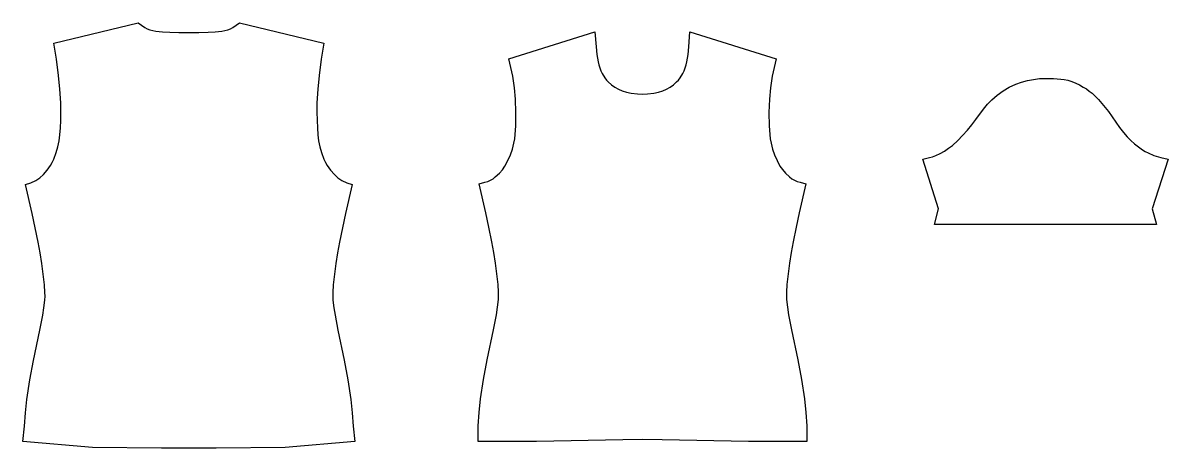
# Model space of a CAD drawing. Extents: x 24 to 138, y 225 to 267.
import ezdxf

# ---------------------------------------------------------------- set-up
doc = ezdxf.new("R2010")
doc.units = 0
doc.layers.add('Layer_1', color=7, linetype='CONTINUOUS')

msp = doc.modelspace()

# ---------------------------------------------------------------- linework, layer by layer
at = {"layer": 'Layer_1', "color": 7}
for points in [[(40.534333, 224.84473), (37.823222, 224.847863), (30.974349, 224.897867), (30.974349, 224.897867), (24.083287, 225.501029), (24.233296, 227.030815), (24.348929, 228.352775), (24.486437, 229.671608), (24.486437, 229.671608), (24.784894, 231.613917), (25.127103, 233.549979), (25.764644, 236.528292), (26.047474, 238.022137), (26.047474, 238.022137), (26.167794, 238.770624), (26.259988, 239.523796), (26.275614, 239.900382), (26.275614, 239.900382), (26.269363, 240.276968), (26.21936, 241.03014), (26.102165, 242.09271), (26.102165, 242.09271), (25.959968, 243.153713), (25.791207, 244.210031), (25.602133, 245.263223), (25.309927, 246.697688), (25.309927, 246.697688), (24.99897, 248.127468), (24.345803, 250.982337), (24.858336, 251.163597), (24.858336, 251.163597), (25.355242, 251.380798), (25.55838, 251.515181), (25.752142, 251.665191), (25.752142, 251.665191), (26.11154, 251.996463), (26.492814, 252.40899), (26.6647, 252.630879), (26.6647, 252.630879), (26.82096, 252.862143), (26.991284, 253.173102), (27.142856, 253.493432), (27.142856, 253.493432), (27.391309, 254.157538), (27.550694, 254.727886), (27.66789, 255.309174), (27.739769, 255.909212), (27.79446, 256.621755), (27.79446, 256.621755), (27.828837, 257.335865), (27.850712, 258.210921), (27.841337, 259.085976), (27.841337, 259.085976), (27.760082, 260.45325), (27.625698, 261.815835), (27.403809, 263.4175), (27.403809, 263.4175), (27.155356, 265.016041), (35.523074, 267.022418), (35.83872, 266.781778), (35.83872, 266.781778), (36.165302, 266.558326), (36.413756, 266.439567), (36.673147, 266.344249), (36.673147, 266.344249), (36.959103, 266.267682), (37.25131, 266.209866), (37.921664, 266.127048), (37.921664, 266.127048), (38.632646, 266.100491), (39.534267, 266.067674), (40.532767, 266.064541), (41.532833, 266.067674), (41.532833, 266.067674), (42.43289, 266.100491), (43.145433, 266.127048), (43.815787, 266.209866), (43.815787, 266.209866), (44.106431, 266.267682), (44.393948, 266.344249), (44.651778, 266.439567), (44.651778, 266.439567), (44.900232, 266.558326), (45.226814, 266.781778), (45.54246, 267.022418), (45.54246, 267.022418), (53.910176, 265.017601), (53.661725, 263.419064), (53.439839, 261.817399), (53.439839, 261.817399), (53.307017, 260.45325), (53.225759, 259.087539), (53.216389, 258.210921), (53.216389, 258.210921), (53.236709, 257.335865), (53.272648, 256.621755), (53.32734, 255.909212), (53.397655, 255.310734), (53.516414, 254.72945), (53.516414, 254.72945), (53.675799, 254.157538), (53.924251, 253.493432), (54.07426, 253.173102), (54.07426, 253.173102), (54.246148, 252.863707), (54.402406, 252.630879), (54.57429, 252.410551), (54.57429, 252.410551), (54.954003, 251.996463), (55.314963, 251.665191), (55.508725, 251.515181), (55.508725, 251.515181), (55.711863, 251.382362), (56.207206, 251.163597), (56.721302, 250.982337), (56.721302, 250.982337), (56.068135, 248.129031), (55.757177, 246.699251), (55.464972, 245.264786), (55.275898, 244.211592), (55.275898, 244.211592), (55.107137, 243.153713), (54.96494, 242.094271), (54.849308, 241.03014), (54.849308, 241.03014), (54.797743, 240.278532), (54.793058, 239.901946), (54.808693, 239.52536), (54.808693, 239.52536), (54.900886, 238.772185), (55.019643, 238.022137), (55.304035, 236.529856), (55.304035, 236.529856), (55.940015, 233.551542), (56.283787, 231.615481), (56.582242, 229.671608), (56.719749, 228.352775), (56.719749, 228.352775), (56.835384, 227.032378), (56.985394, 225.501029), (50.094332, 224.89943), (43.245459, 224.847863), (43.245459, 224.847863), (40.534333, 224.84473)], [(85.497853, 225.686971), (83.564925, 225.660414), (74.990949, 225.510405), (74.990949, 225.510405), (69.19996, 225.501035), (69.193723, 227.038632), (69.310919, 228.380907), (69.44999, 229.721612), (69.44999, 229.721612), (69.748445, 231.665485), (70.092212, 233.601544), (70.728188, 236.579852), (71.012581, 238.072135), (71.012581, 238.072135), (71.13134, 238.822183), (71.223533, 239.575355), (71.239168, 239.951941), (71.239168, 239.951941), (71.234483, 240.328528), (71.182916, 241.080139), (71.067284, 242.144269), (71.067284, 242.144269), (70.923525, 243.203703), (70.756326, 244.261585), (70.56569, 245.314776), (70.273483, 246.755492), (70.273483, 246.755492), (69.959401, 248.193084), (69.303115, 251.062009), (69.88127, 251.215145), (69.88127, 251.215145), (70.165666, 251.305775), (70.439119, 251.418283), (70.682886, 251.568293), (70.682886, 251.568293), (70.911023, 251.740177), (71.334489, 252.130827), (71.620445, 252.462099), (71.620445, 252.462099), (71.868896, 252.823058), (72.161104, 253.362157), (72.40487, 253.92469), (72.40487, 253.92469), (72.608008, 254.502854), (72.759578, 255.096641), (72.828333, 255.520107), (72.879898, 255.948258), (72.879898, 255.948258), (72.936154, 256.806117), (72.959606, 258.129641), (72.912729, 259.451598), (72.912729, 259.451598), (72.804909, 260.593858), (72.637709, 261.728307), (72.458013, 262.592423), (72.458013, 262.592423), (72.257999, 263.45341), (80.788222, 266.130141), (80.899167, 264.634733), (80.899167, 264.634733), (80.97886, 263.889376), (81.094493, 263.151833), (81.167932, 262.856502), (81.167932, 262.856502), (81.261689, 262.567421), (81.372634, 262.283029), (81.500768, 262.008012), (81.775785, 261.564234), (81.775785, 261.564234), (81.936731, 261.356406), (82.110182, 261.161083), (82.419577, 260.887626), (82.419577, 260.887626), (82.760222, 260.653238), (83.110245, 260.457912), (83.475892, 260.298527), (83.475892, 260.298527), (83.918103, 260.154768), (84.369693, 260.051636), (85.004108, 259.99382), (85.004108, 259.99382), (85.49789, 259.954755), (85.990108, 259.99382), (86.624524, 260.050075), (86.624524, 260.050075), (87.077677, 260.154768), (87.519894, 260.298527), (87.885541, 260.457912), (87.885541, 260.457912), (88.234001, 260.653238), (88.574649, 260.887626), (88.884043, 261.161083), (88.884043, 261.161083), (89.059055, 261.356406), (89.21844, 261.564234), (89.493457, 262.008012), (89.493457, 262.008012), (89.623152, 262.283029), (89.732533, 262.567421), (89.82629, 262.856502), (89.82629, 262.856502), (89.899733, 263.151833), (90.016925, 263.890936), (90.096619, 264.634733), (90.096619, 264.634733), (90.206, 266.131705), (98.736218, 263.45341), (98.536207, 262.593987), (98.536207, 262.593987), (98.356507, 261.729868), (98.190871, 260.593858), (98.083051, 259.451598), (98.083051, 259.451598), (98.03461, 258.129641), (98.059615, 256.806117), (98.115868, 255.948258), (98.115868, 255.948258), (98.165872, 255.521667), (98.236191, 255.098204), (98.387761, 254.504417), (98.589338, 253.92469), (98.589338, 253.92469), (98.834665, 253.362157), (99.12687, 252.824622), (99.375324, 252.463663), (99.375324, 252.463663), (99.66128, 252.130827), (100.083183, 251.741741), (100.312883, 251.568293), (100.312883, 251.568293), (100.55665, 251.419844), (100.830103, 251.305775), (101.114496, 251.216706), (101.114496, 251.216706), (101.691096, 251.063572), (101.034805, 248.194645), (100.722286, 246.757056), (100.722286, 246.757056), (100.430079, 245.314776), (100.239441, 244.261585), (100.072244, 243.205267), (99.930046, 242.144269), (99.930046, 242.144269), (99.812853, 241.0817), (99.761286, 240.328528), (99.756601, 239.951941), (99.756601, 239.951941), (99.772236, 239.576919), (99.864429, 238.823744), (99.984749, 238.073696), (99.984749, 238.073696), (100.269142, 236.579852), (100.905121, 233.601544), (101.247329, 231.665485), (101.547349, 229.723172), (101.547349, 229.723172), (101.686419, 228.38247), (101.803615, 227.040196), (101.79735, 225.501035), (96.006364, 225.510405), (96.006364, 225.510405), (87.432388, 225.660414), (85.49789, 225.686971), (85.497853, 225.686971)], [(137.596349, 253.506059), (136.03375, 248.571369), (136.436902, 247.032211), (114.441755, 247.033905), (114.441755, 247.033905), (114.843343, 248.573066), (113.293246, 253.507755), (113.937037, 253.659325), (114.255807, 253.746831), (114.255807, 253.746831), (114.566762, 253.854651), (115.007415, 254.065601), (115.429318, 254.309368), (115.429318, 254.309368), (115.837157, 254.579697), (116.224679, 254.876592), (116.7419, 255.350059), (116.7419, 255.350059), (117.229433, 255.851653), (117.696649, 256.376685), (118.143553, 256.918907), (118.548266, 257.454881), (119.295189, 258.46588), (119.295189, 258.46588), (119.69365, 258.948726), (120.120241, 259.403442), (120.664024, 259.864407), (120.664024, 259.864407), (121.246875, 260.276934), (121.856288, 260.645708), (122.496955, 260.958227), (122.496955, 260.958227), (123.06574, 261.156677), (123.650152, 261.30825), (124.243939, 261.422319), (124.243939, 261.422319), (124.845541, 261.495761), (125.547148, 261.517634), (126.250316, 261.501999), (126.95505, 261.437931), (126.95505, 261.437931), (127.305071, 261.392615), (127.650407, 261.325423), (128.050431, 261.198852), (128.050431, 261.198852), (128.43952, 261.041031), (128.817669, 260.862895), (129.18644, 260.661318), (129.18644, 260.661318), (129.492711, 260.470682), (129.788042, 260.262857), (130.072435, 260.040968), (130.072435, 260.040968), (130.341203, 259.801889), (130.700599, 259.431554), (131.039684, 259.042466), (131.039684, 259.042466), (131.677224, 258.229914), (132.792922, 256.634501), (133.160132, 256.15947), (133.555469, 255.70788), (133.555469, 255.70788), (133.908617, 255.357857), (134.278951, 255.026587), (134.664913, 254.712502), (134.664913, 254.712502), (135.068064, 254.423422), (135.333706, 254.262476), (135.610287, 254.117155), (135.610287, 254.117155), (136.180635, 253.873388), (136.883806, 253.671814), (137.596349, 253.506177), (137.596349, 253.506059)]]:
    msp.add_lwpolyline(points, dxfattribs=at)

doc.saveas('drawing.dxf')
